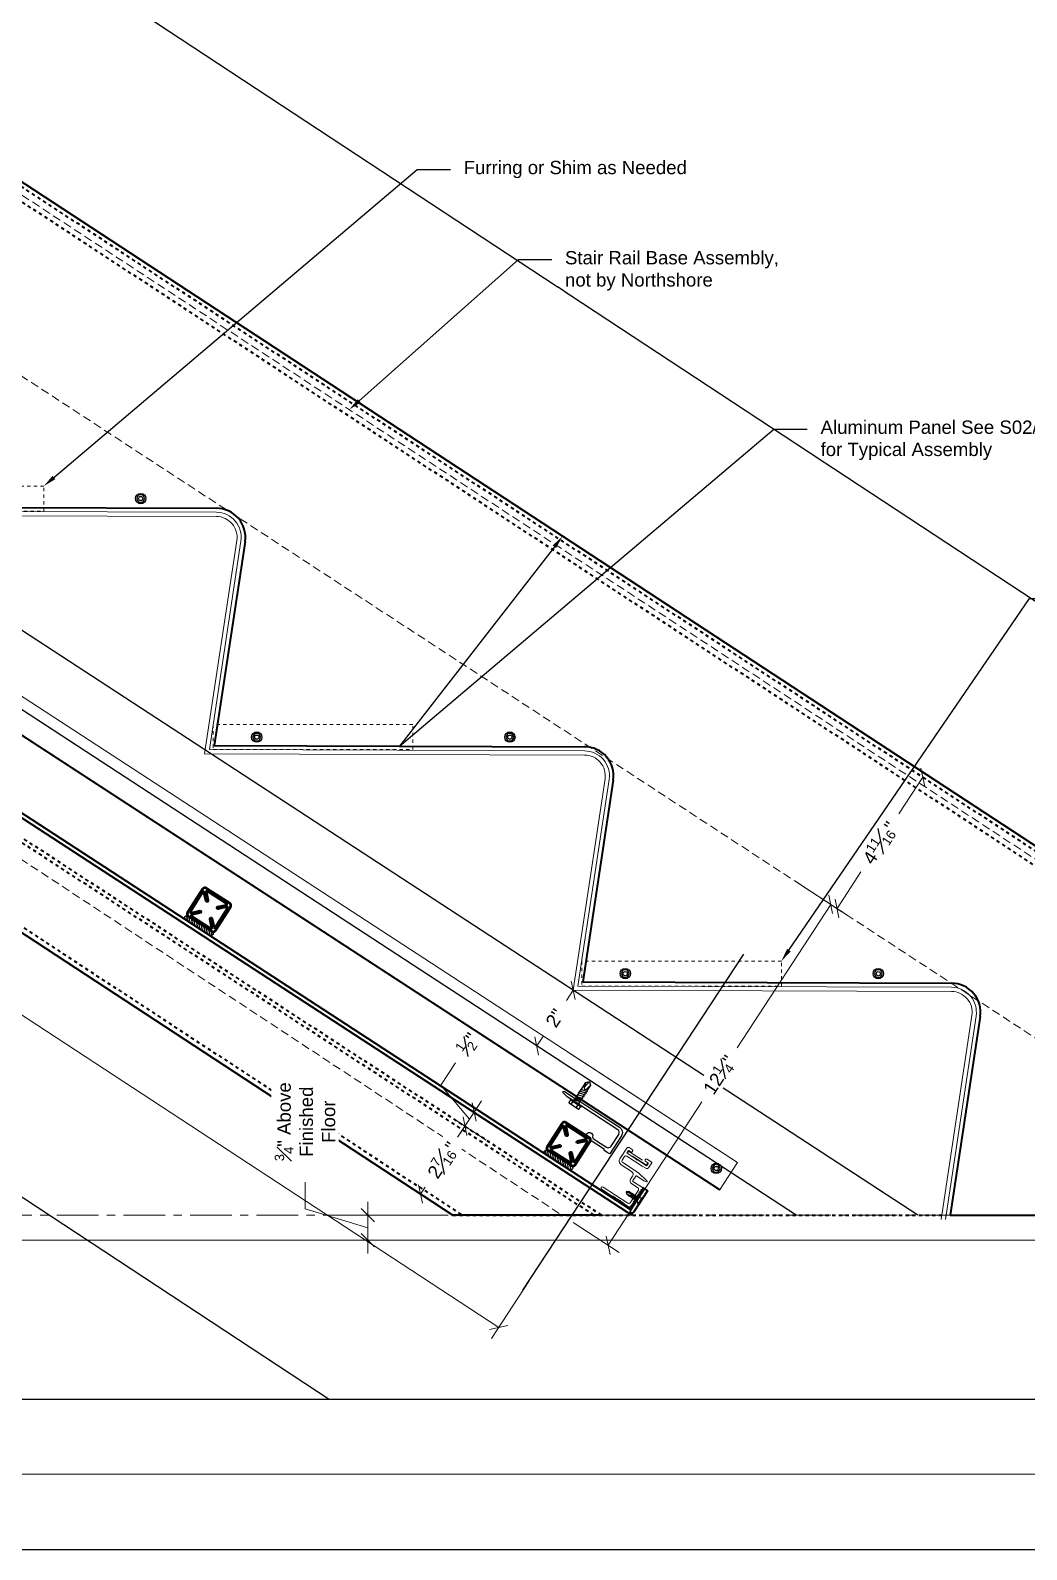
# Model space of a CAD drawing. Header units: inches. Extents: x -301 to 39679, y -468 to 370.
# Drawn here: x 1622.32 to 1652.26, y 0.25 to 45.89 of the extents above; entities that cross this region are included whole.
import ezdxf
from ezdxf import colors
from ezdxf.entities.mleader import LeaderData, LeaderLine
from ezdxf.enums import TextEntityAlignment as Align
from ezdxf.math import Vec2, Vec3

# ---------------------------------------------------------------- set-up
doc = ezdxf.new("R2010")
doc.units = ezdxf.units.IN
doc.header["$MEASUREMENT"] = 0
for name, pattern in [('CENTER', [2, 1.25, -0.25, 0.25, -0.25]), ('DASHED', [0.75, 0.5, -0.25]), ('DASHED2', [0.375, 0.25, -0.125]), ('HIDDEN', [0.375, 0.25, -0.125]), ('HIDDEN2', [0.1875, 0.125, -0.0625])]:
    doc.linetypes.add(name, pattern=pattern)
doc.layers.get('Defpoints').update_dxf_attribs({"color": 3})
doc.layers.add('NSE-Border', color=156, linetype='Continuous', plot=False)
doc.layers.add('NSE-Construction', color=86, linetype='Continuous', plot=False)
for name, color, linetype, lineweight in [('NSE-By_Others', 252, 'Continuous', 0), ('NSE-By_Others_Hidden', 252, 'HIDDEN', 0), ('NSE-Call-Outs', 51, 'Continuous', 13), ('NSE-Dimensions', 51, 'Continuous', 13), ('NSE-Furring 01', 30, 'Continuous', 18), ('NSE-Grid', 6, 'CENTER', 13), ('NSE-Hardware', 111, 'Continuous', 25), ('NSE-Panels 01', 1, 'Continuous', 40), ('NSE-Sealant', 143, 'Continuous', 13), ('NSE-Title', 51, 'Continuous', 9)]:
    doc.layers.add(name, color=color, linetype=linetype, lineweight=lineweight)
doc.layers.add('NSE-Detail Border', color=7, linetype='Continuous')
doc.styles.add('004 - NSSM - Standard', font='arial.ttf', dxfattribs={"height": 0.4})
doc.styles.add('008 - NSSM - Standard', font='arial.ttf', dxfattribs={"height": 0.8})
doc.styles.add('3_0-0_TEXT', font='simplex.shx', dxfattribs={"width": 0.7, "height": 0.375})
doc.dimstyles.new('$$$FASTENER$$$', dxfattribs={"dimtxt": 0.375, "dimasz": 0, "dimexe": 0, "dimexo": 0, "dimgap": 0, "dimtad": 0, "dimtih": 1, "dimtoh": 1, "dimdec": 4, "dimzin": 3, "dimdsep": 46, "dimlunit": 4, "dimtxsty": '3_0-0_TEXT', "dimblk": 'NONE', "dimcen": 0, "dimclrd": 256, "dimclre": 256, "dimclrt": 256, "dimadec": 0, "dimazin": 0, "dimtfac": 0.375, "dimtdec": 4, "dimtofl": 0, "dimtmove": 1, "dimatfit": 3, "dimldrblk": 'NONE', "dimfxl": 1, "dimtolj": 1, "dimtzin": 0, "dimarcsym": 0})
doc.dimstyles.new('004 - NSSM - Standard$0', dxfattribs={"dimtxt": 0.4, "dimasz": 0.4, "dimexe": 0.4, "dimexo": 0.4, "dimgap": 0.4, "dimtad": 0, "dimdec": 4, "dimzin": 3, "dimdsep": 46, "dimlunit": 5, "dimtxsty": '004 - NSSM - Standard', "dimblk": 'OBLIQUE', "dimcen": 0.4, "dimclrd": 256, "dimclre": 256, "dimclrt": 256, "dimazin": 0, "dimtfac": 0.7, "dimtdec": 4, "dimtmove": 1, "dimatfit": 2, "dimfxl": 1, "dimtfill": 1, "dimtfillclr": 11, "dimfrac": 1, "dimtolj": 1, "dimtzin": 0, "dimlwd": 0, "dimlwe": 0, "dimarcsym": 0})

# ---------------------------------------------------------------- blocks, each defined once
blk = doc.blocks.new('*U156')
blk.add_wipeout([(32.646, 1.129), (32.646, 0), (0, 0), (0, 22.625), (32.688, 22.625), (32.688, 0), (32.646, 0), (32.646, 22.583), (0.042, 22.583), (0.042, 1.129)])
at = {"layer": 'Defpoints', "ltscale": 0.0625}
blk.add_lwpolyline([(0.042, 1.129), (32.646, 1.129), (32.646, 22.583), (0.042, 22.583)], close=True, dxfattribs=at)
at = {"layer": 'NSE-Border', "ltscale": 0.0625}
blk.add_lwpolyline([(0, 0), (32.688, 0), (32.688, 22.625), (0, 22.625)], close=True, dxfattribs=at)
at = {"layer": 'NSE-Title'}
blk.add_line((0.938, 0.567), (32.438, 0.567), dxfattribs=at)
at = {"layer": 'Defpoints', "style": '008 - NSSM - Standard'}
blk.add_attdef('DETAIL_NUMBER', text='', height=0.218, dxfattribs=at).set_placement((0.625, 0.567), align=Align.MIDDLE_CENTER)
at = {"layer": 'NSE-Title', "style": '004 - NSSM - Standard'}
for tag, p in [('DETAIL_DESCRIPTION', (1.129, 0.62)), ('ARCH_REF', (2.197, 0.388))]:
    blk.add_attdef(tag, p, '', height=0.134, dxfattribs=at)
blk = doc.blocks.new('_None')
blk = doc.blocks.new('*U49')
at = {"linetype": 'Continuous'}
blk.add_lwpolyline([(0.642, 1.543), (0.77, 1.543, -0.414214), (0.9, 1.413), (0.9, 1.041, 0.414214), (1, 0.941), (1.109, 0.941, -0.414214), (1.205, 0.845), (1.205, 0.616, 0.414214), (1.255, 0.566), (1.71, 0.566, 0.414214), (1.76, 0.616), (1.76, 1.503, -1), (1.84, 1.503), (1.84, 1.121, -0.302776), (1.827, 1.103, 0.666667), (1.827, 1.08, -0.666667), (1.827, 1.043, 0.666667), (1.827, 1.02, -0.666667), (1.827, 0.983, 0.666667), (1.827, 0.96, -0.666667), (1.827, 0.923, 0.666667), (1.827, 0.9, -0.666667), (1.827, 0.863, 0.666667), (1.827, 0.84, -0.666667), (1.827, 0.803, 0.666667), (1.827, 0.78, -0.666667), (1.827, 0.743, 0.666667), (1.827, 0.72, -0.302776), (1.84, 0.701), (1.84, 0.539, -0.198912), (1.835, 0.528), (1.797, 0.491, -0.198912), (1.786, 0.486), (1.654, 0.486, -0.302776), (1.636, 0.498, 0.666667), (1.612, 0.498, -0.666667), (1.576, 0.498, 0.666667), (1.552, 0.498, -0.666667), (1.516, 0.498, 0.666667), (1.492, 0.498, -0.666667), (1.456, 0.498, 0.666667), (1.432, 0.498, -0.666667), (1.396, 0.498, 0.666667), (1.372, 0.498, -0.666667), (1.336, 0.498, 0.666667), (1.312, 0.498, -0.666667), (1.276, 0.498, 0.666667), (1.252, 0.498, -0.666667), (1.216, 0.498, 0.666667), (1.192, 0.498, -0.302776), (1.174, 0.486), (1.141, 0.486, -0.414214), (1.125, 0.502), (1.125, 0.845, 0.414214), (1.109, 0.861), (0.948, 0.861, 0.414214), (0.932, 0.845), (0.932, 0.58, -0.045635), (0.931, 0.577), (0.917, 0.5, -0.832406), (0.883, 0.5), (0.82, 0.843, -0.045635), (0.82, 0.845), (0.82, 1.413, 0.414214), (0.77, 1.463), (0.642, 1.463, 0.414214), (0.592, 1.413), (0.592, 0.861, -0.01996), (0.592, 0.86), (0.581, 0.719, -0.391021), (0.531, 0.673), (0.354, 0.673, -0.414214), (0.338, 0.689), (0.338, 0.849, -1), (0.418, 0.849), (0.418, 0.769, 0.414214), (0.434, 0.753), (0.496, 0.753, 0.414214), (0.512, 0.769), (0.512, 1.086, -0.262938), (0.52, 1.1, 0.564932), (0.52, 1.125, -0.262938), (0.512, 1.139), (0.512, 1.447, 0.414214), (0.496, 1.463), (0.434, 1.463, 0.414214), (0.418, 1.447), (0.418, 1.383, -1), (0.338, 1.383), (0.338, 1.493, -0.414214), (0.388, 1.543), (0.706, 1.543)], format="xyb", dxfattribs=at)
at = {"linetype": 'DASHED', "lineweight": 0, "transparency": 16777216}
blk.add_lwpolyline([(0.496, 0.772), (0.496, 1.452), (0.434, 1.452), (0.434, 0.772)], close=True, dxfattribs=at)
blk = doc.blocks.new('*U111')
at = {"transparency": 16777216}
blk.add_lwpolyline([(0.616, 0.397), (0.19, 0.397, -0.414214), (0.09, 0.497), (0.09, 1.982, -1), (0.09, 2.012), (0.09, 2.309), (0.055, 2.475, 0.900068), (0, 2.469), (0, 2.012, -1), (0, 1.982), (0, 0.497, 0.414214), (0.19, 0.307), (0.825, 0.307), (0.836, 0.397), (0.836, 0.513), (0.806, 0.513), (0.806, 1.026), (0.789, 1.189, 0.383421), (0.761, 1.213), (0.706, 1.213, 0.873386), (0.679, 1.017, -0.337188), (0.716, 0.969), (0.716, 0.868, -1), (0.716, 0.848), (0.716, 0.834, -1), (0.716, 0.814), (0.716, 0.497, -0.414214)], format="xyb", close=True, dxfattribs=at)
blk = doc.blocks.new('Bolt Head')
blk.add_lwpolyline([(0.25, 0), (0.125, 0.217), (-0.125, 0.217), (-0.25, 0), (-0.125, -0.217), (0.125, -0.217)], close=True)
for radius in [0.312, 0.125]:
    blk.add_circle((0, 0), radius)
blk = doc.blocks.new('_Oblique')
at = {"color": 0, "linetype": 'ByBlock', "lineweight": -2}
blk.add_line((-0.5, -0.5), (0.5, 0.5), dxfattribs=at)
blk = doc.blocks.new('*D163')
at = {"layer": 'Defpoints', "color": 0, "transparency": 16777216}
for p in [(1644.987, 20.537), (1646.37, 19.634), (1638.3, 10.295)]:
    blk.add_point(p, dxfattribs=at)
at = {"layer": 'NSE-Construction', "lineweight": 0, "transparency": 16777216}
for p, q in [((1645.322, 20.319), (1646.705, 19.416)), ((1646.37, 19.634), (1643.557, 15.326)), ((1639.683, 9.392), (1642.496, 13.7)), ((1638.635, 10.077), (1640.018, 9.173))]:
    blk.add_line(p, q, dxfattribs=at)
at = {"layer": 'NSE-Construction', "lineweight": 0, "transparency": 16777216, "xscale": 0.4, "yscale": 0.4, "zscale": 0.4}
for p, rotation in [((1646.37, 19.634), 56.85710416534696), ((1639.683, 9.392), 236.8571041653469)]:
    blk.add_blockref('_Oblique', p, dxfattribs=dict(at, rotation=rotation))
at = {"layer": 'NSE-Construction', "transparency": 16777216, "insert": (1643.026, 14.513), "char_height": 0.4, "attachment_point": 5, "rotation": 56.8571, "style": '004 - NSSM - Standard', "bg_fill": 3, "box_fill_scale": 1.25, "bg_fill_color": 256, "bg_fill_true_color": 13158600, "bg_fill_transparency": 0}
blk.add_mtext('\\A1;12{\\H0.7x;\\S1#4;}"', dxfattribs=at)
blk = doc.blocks.new('*D164')
at = {"layer": 'Defpoints', "color": 0, "transparency": 16777216}
for p in [(1649.137, 23.455), (1649.144, 23.451), (1645.178, 20.413)]:
    blk.add_point(p, dxfattribs=at)
at = {"layer": 'NSE-Construction', "lineweight": 0, "transparency": 16777216}
for p, q in [((1649.137, 23.455), (1648.418, 22.355)), ((1648.809, 23.669), (1648.802, 23.674)), ((1646.561, 19.51), (1647.279, 20.611)), ((1645.513, 20.194), (1646.896, 19.291))]:
    blk.add_line(p, q, dxfattribs=at)
at = {"layer": 'NSE-Construction', "lineweight": 0, "transparency": 16777216, "xscale": 0.4, "yscale": 0.4, "zscale": 0.4}
for p, rotation in [((1649.137, 23.455), 56.85710416534658), ((1646.561, 19.51), 236.8571041653466)]:
    blk.add_blockref('_Oblique', p, dxfattribs=dict(at, rotation=rotation))
at = {"layer": 'NSE-Construction', "transparency": 16777216, "insert": (1647.849, 21.483), "char_height": 0.4, "attachment_point": 5, "rotation": 56.8571, "style": '004 - NSSM - Standard', "bg_fill": 3, "box_fill_scale": 1.25, "bg_fill_color": 256, "bg_fill_true_color": 13158600, "bg_fill_transparency": 0}
blk.add_mtext('\\A1;4{\\H0.7x;\\S11#16;}"', dxfattribs=at)
blk = doc.blocks.new('*D165')
at = {"layer": 'Defpoints', "color": 0, "transparency": 16777216}
for p in [(1635.381, 12.972), (1636.354, 12.335), (1635.018, 10.295)]:
    blk.add_point(p, dxfattribs=at)
at = {"layer": 'NSE-Construction', "lineweight": 0, "transparency": 16777216}
for p, q in [((1636.02, 12.554), (1635.046, 13.192)), ((1635.381, 12.972), (1635.243, 12.762)), ((1634.683, 10.514), (1633.71, 11.152)), ((1634.044, 10.933), (1634.183, 11.144))]:
    blk.add_line(p, q, dxfattribs=at)
at = {"layer": 'NSE-Construction', "transparency": 16777216, "insert": (1634.713, 11.953), "char_height": 0.4, "attachment_point": 5, "rotation": 56.769, "style": '004 - NSSM - Standard', "bg_fill": 3, "box_fill_scale": 1.25, "bg_fill_color": 256, "bg_fill_true_color": 13158600, "bg_fill_transparency": 0}
blk.add_mtext('\\A1;2{\\H0.7x;\\S7#16;}"', dxfattribs=at)
at = {"layer": 'NSE-Construction', "lineweight": 0, "transparency": 16777216, "xscale": 0.4, "yscale": 0.4, "zscale": 0.4}
for p, rotation in [((1635.381, 12.972), 56.76900369811661), ((1634.044, 10.933), 236.7690036981166)]:
    blk.add_blockref('_Oblique', p, dxfattribs=dict(at, rotation=rotation))
blk = doc.blocks.new('*D168')
at = {"layer": 'Defpoints', "color": 0, "transparency": 16777216}
for p in [(1635.657, 13.395), (1636.354, 12.335), (1640.283, 10.364, -0.005)]:
    blk.add_point(p, dxfattribs=at)
at = {"layer": 'NSE-Construction', "lineweight": 0, "transparency": 16777216}
for p, q in [((1634.658, 14.207), (1635.096, 14.876)), ((1635.519, 13.183), (1634.658, 14.207)), ((1635.657, 13.395), (1635.877, 13.729)), ((1639.949, 10.583), (1635.323, 13.614)), ((1635.381, 12.972), (1635.657, 13.395)), ((1635.381, 12.972), (1635.657, 13.395)), ((1636.02, 12.554), (1635.046, 13.192)), ((1635.381, 12.972), (1635.162, 12.638))]:
    blk.add_line(p, q, dxfattribs=at)
at = {"layer": 'NSE-Construction', "lineweight": 0, "transparency": 16777216, "xscale": 0.4, "yscale": 0.4, "zscale": 0.4}
for p, rotation in [((1635.381, 12.972), 56.76900369811666), ((1635.657, 13.395), 236.7690036981166)]:
    blk.add_blockref('_Oblique', p, dxfattribs=dict(at, rotation=rotation))
at = {"layer": 'NSE-Construction', "transparency": 16777216, "insert": (1635.473, 15.45), "char_height": 0.4, "attachment_point": 5, "rotation": 56.769, "style": '004 - NSSM - Standard', "bg_fill": 3, "box_fill_scale": 1.25, "bg_fill_color": 256, "bg_fill_true_color": 13158600, "bg_fill_transparency": 0}
blk.add_mtext('\\A1;{\\H0.7x;\\S1#2;}"', dxfattribs=at)
blk = doc.blocks.new('*D169')
at = {"layer": 'Defpoints', "color": 0, "transparency": 16777216}
for p in [(1638.63, 17.056), (1637.537, 15.381), (1637.537, 15.381)]:
    blk.add_point(p, dxfattribs=at)
at = {"layer": 'NSE-Construction', "lineweight": 0, "transparency": 16777216}
for p, q in [((1638.63, 17.056), (1638.43, 16.749)), ((1637.537, 15.381), (1637.738, 15.688))]:
    blk.add_line(p, q, dxfattribs=at)
at = {"layer": 'NSE-Construction', "transparency": 16777216, "insert": (1638.084, 16.219), "char_height": 0.4, "attachment_point": 5, "rotation": 56.8691, "style": '004 - NSSM - Standard', "bg_fill": 3, "box_fill_scale": 1.25, "bg_fill_color": 256, "bg_fill_true_color": 13158600, "bg_fill_transparency": 0}
blk.add_mtext('\\A1;2"', dxfattribs=at)
at = {"layer": 'NSE-Construction', "lineweight": 0, "transparency": 16777216, "xscale": 0.4, "yscale": 0.4, "zscale": 0.4}
for p, rotation in [((1638.63, 17.056), 56.86912649017), ((1637.537, 15.381), 236.86912649017)]:
    blk.add_blockref('_Oblique', p, dxfattribs=dict(at, rotation=rotation))
blk = doc.blocks.new('*D211')
at = {"layer": 'Defpoints', "color": 0, "transparency": 16777216}
for p in [(1597.643, 82.132), (1597.643, 56.947), (1661.018, 15.671)]:
    blk.add_point(p, dxfattribs=at)
at = {"layer": 'NSE-Dimensions', "linetype": 'CENTER', "lineweight": 0, "transparency": 16777216}
blk.add_line((1597.643, 57.347), (1597.643, 82.532), dxfattribs=at)
at = {"layer": 'NSE-Dimensions', "lineweight": 0, "transparency": 16777216}
for p, q in [((1661.018, 16.071), (1661.018, 82.532)), ((1597.643, 82.132), (1628.304, 82.132)), ((1661.018, 82.132), (1630.357, 82.132))]:
    blk.add_line(p, q, dxfattribs=at)
at = {"layer": 'NSE-Dimensions', "lineweight": 0, "transparency": 16777216, "xscale": 0.4, "yscale": 0.4, "zscale": 0.4, "rotation": 180}
blk.add_blockref('_Oblique', (1597.643, 82.132), dxfattribs=at)
at = {"layer": 'NSE-Dimensions', "lineweight": 0, "transparency": 16777216, "xscale": 0.4, "yscale": 0.4, "zscale": 0.4}
blk.add_blockref('_Oblique', (1661.018, 82.132), dxfattribs=at)
at = {"layer": 'NSE-Dimensions', "transparency": 16777216, "insert": (1629.331, 82.132), "char_height": 0.4, "attachment_point": 5, "style": '004 - NSSM - Standard', "bg_fill": 3, "box_fill_scale": 1.25, "bg_fill_color": 256, "bg_fill_true_color": 13158600, "bg_fill_transparency": 0}
blk.add_mtext('\\A1;63{\\H0.7x;\\S3#8;}"', dxfattribs=at)
blk = doc.blocks.new('*D216')
at = {"layer": 'Defpoints', "color": 0, "transparency": 16777216}
for p in [(1596.306, 35.648), (1595.171, 33.915), (1637.531, 8.658)]:
    blk.add_point(p, dxfattribs=at)
at = {"layer": 'NSE-Construction', "lineweight": 0, "transparency": 16777216}
for p, q in [((1596.086, 35.314), (1594.952, 33.581)), ((1595.171, 33.915), (1614.949, 20.967)), ((1636.397, 6.925), (1616.619, 19.874)), ((1637.312, 8.323), (1636.178, 6.59))]:
    blk.add_line(p, q, dxfattribs=at)
at = {"layer": 'NSE-Construction', "lineweight": 0, "transparency": 16777216, "xscale": 0.4, "yscale": 0.4, "zscale": 0.4}
for p, rotation in [((1595.171, 33.915), 146.7871563468531), ((1636.397, 6.925), 326.7871563468531)]:
    blk.add_blockref('_Oblique', p, dxfattribs=dict(at, rotation=rotation))
at = {"layer": 'NSE-Construction', "transparency": 16777216, "insert": (1615.784, 20.42), "char_height": 0.4, "attachment_point": 5, "rotation": 326.7872, "style": '004 - NSSM - Standard', "bg_fill": 3, "box_fill_scale": 1.25, "bg_fill_color": 256, "bg_fill_true_color": 13158600, "bg_fill_transparency": 0}
blk.add_mtext('\\A1;49{\\H0.7x;\\S1#4;}"', dxfattribs=at)
blk = doc.blocks.new('*D297')
at = {"layer": 'Defpoints', "color": 0, "transparency": 16777216}
for p in [(1632.464, 10.295), (1635.018, 10.295), (1635.018, 9.545)]:
    blk.add_point(p, dxfattribs=at)
at = {"layer": 'NSE-Dimensions', "lineweight": 0, "transparency": 16777216}
for p, q in [((1630.578, 10.486), (1630.578, 11.286)), ((1632.464, 10.295), (1632.464, 10.695)), ((1632.464, 9.92), (1630.578, 10.486)), ((1634.618, 10.295), (1632.064, 10.295)), ((1632.464, 9.545), (1632.464, 10.295)), ((1632.464, 9.545), (1632.464, 10.295)), ((1634.618, 9.545), (1632.064, 9.545)), ((1632.464, 9.545), (1632.464, 9.145))]:
    blk.add_line(p, q, dxfattribs=at)
at = {"layer": 'NSE-Dimensions', "lineweight": 0, "transparency": 16777216, "xscale": 0.4, "yscale": 0.4, "zscale": 0.4}
for p, rotation in [((1632.464, 10.295), 270), ((1632.464, 9.545), 90)]:
    blk.add_blockref('_Oblique', p, dxfattribs=dict(at, rotation=rotation))
at = {"layer": 'NSE-Dimensions', "transparency": 16777216, "insert": (1630.578, 13.105), "char_height": 0.4, "width": 2.83816, "attachment_point": 5, "rotation": 90, "style": '004 - NSSM - Standard', "bg_fill": 3, "box_fill_scale": 1.25, "bg_fill_color": 256, "bg_fill_true_color": 13158600, "bg_fill_transparency": 0}
blk.add_mtext('\\A1;{\\H1x;{\\H0.7x;\\S3#4;}"} Above Finished Floor', dxfattribs=at)
blk = doc.blocks.new('*U287')
at = {"layer": 'NSE-Sealant', "linetype": 'ByBlock', "lineweight": -2}
h = blk.add_hatch(dxfattribs=at)
h.set_pattern_fill('ANSI31', color=0, scale=0.5)
h.set_pattern_definition([(45, (-0.80175, 0.5), (-0.0441942, 0.0441942), [])])
edge = h.paths.add_edge_path()
edge.add_arc((0.874, 0.062), 0.0625, 269.4022, 450.5978)
edge.add_line((0.873, 0.125), (0, 0.125))
edge.add_arc((-0.001, 0.062), 0.0625, 89.4022, 270.5978)
edge.add_line((0, 0), (0.873, 0))
at = {"layer": 'NSE-Sealant', "color": 0, "linetype": 'ByBlock', "lineweight": -2}
for p, q in [((0, 0.125), (0.873, 0.125)), ((0.873, 0), (0, 0))]:
    blk.add_line(p, q, dxfattribs=at)
for centre, start, end in [((-0.001, 0.062), 89.4022, 270.5978), ((0.874, 0.062), 269.4022, 90.5978)]:
    blk.add_arc(centre, 0.0625, start, end, dxfattribs=at)
blk = doc.blocks.new('NorthClad Tube Stiffener')
at = {"lineweight": 50}
for points in [[(-0.417, 0.125, -0.414214), (-0.5, 0.208), (-0.5, 1.042, -0.414214), (-0.417, 1.125), (0.417, 1.125, -0.414214), (0.5, 1.042), (0.5, 0.208, -0.414214), (0.417, 0.125)], [(0.177, 0.409), (0.359, 0.227, -0.668179), (0.34, 0.18), (-0.34, 0.18, -0.668179), (-0.359, 0.227), (-0.177, 0.409, 1), (-0.216, 0.448), (-0.398, 0.266, -0.668179), (-0.445, 0.285), (-0.445, 0.965, -0.668179), (-0.398, 0.984), (-0.216, 0.802, 1), (-0.177, 0.841), (-0.359, 1.023, -0.668179), (-0.34, 1.07), (0.34, 1.07, -0.668179), (0.359, 1.023), (0.177, 0.841, 1), (0.216, 0.802), (0.398, 0.984, -0.668179), (0.445, 0.965), (0.445, 0.285, -0.668179), (0.398, 0.266), (0.216, 0.448, 1)]]:
    blk.add_lwpolyline(points, format="xyb", close=True, dxfattribs=at)
at = {"rotation": 180}
blk.add_blockref('*U287', (0.437, 0.125), dxfattribs=at)
blk = doc.blocks.new('*U30')
blk.add_lwpolyline([(0.035, -0.125), (0.035, 0.125), (0.052, 0.125), (0.052, -0.125)], close=True)
for points in [[(0.052, 0.11), (0.136, 0.05), (0.5, 0.05), (0.552, 0), (0.5, -0.05), (0.136, -0.05), (0.052, -0.11), (0.052, 0.11)], [(0.5, 0.05), (0.402, 0.029), (0.373, 0), (0.402, -0.029), (0.5, -0.05)], [(0.402, 0.029), (0.552, 0)]]:
    blk.add_leader(points, dimstyle='$$$FASTENER$$$')
at = {"has_arrowhead": 0}
for points in [[(0.143, 0.05), (0.148, 0.069), (0.184, -0.063), (0.187, -0.051)], [(0.175, 0.05), (0.18, 0.069), (0.215, -0.063), (0.218, -0.051)], [(0.206, 0.05), (0.211, 0.069), (0.246, -0.063), (0.25, -0.051)], [(0.237, 0.05), (0.242, 0.069), (0.278, -0.063), (0.281, -0.051)], [(0.268, 0.05), (0.273, 0.069), (0.309, -0.063), (0.312, -0.051)], [(0.3, 0.05), (0.305, 0.069), (0.34, -0.063), (0.343, -0.051)], [(0.331, 0.05), (0.336, 0.069), (0.371, -0.063), (0.375, -0.051)], [(0.362, 0.05), (0.367, 0.069), (0.403, -0.063), (0.406, -0.051)], [(0.136, 0), (0.153, -0.063), (0.156, -0.051)]]:
    blk.add_leader(points, dimstyle='$$$FASTENER$$$', dxfattribs=at)
blk = doc.blocks.new('*U191')
blk.add_lwpolyline([(50.64, -0.122), (0.125, -0.125), (0.125, -0.876), (0, -0.876), (0, -0.125, -0.414214), (0.125, 0), (50.64, 0.003, -0.414214), (50.765, -0.122)], format="xyb")
blk.add_lwpolyline([(50.64, -0.122), (50.64, -0.874), (50.765, -0.872), (50.765, -0.122)])
at = {"layer": 'Defpoints'}
for p, q in [((0, 0), (0.185, -0.185)), ((50.765, 0.003), (50.58, -0.182)), ((0.125, -0.876), (0.178, -0.876)), ((50.64, -0.874), (50.587, -0.874))]:
    blk.add_line(p, q, dxfattribs=at)
for points in [[(0.125, 0), (0, 0), (0, -0.125)], [(50.64, 0.003), (50.765, 0.003), (50.765, -0.122)]]:
    blk.add_lwpolyline(points, dxfattribs=at)
at = {"layer": 'NSE-Hardware', "xscale": -1, "rotation": 180}
blk.add_blockref('*U30', (-0.035, -0.501), dxfattribs=at)
at = {"layer": 'NSE-Hardware', "xscale": -1}
blk.add_blockref('*U30', (50.8, -0.498), dxfattribs=at)
blk = doc.blocks.new('*U127')
for p, q in [((-0.061, 0.09), (0.028, 0.09)), ((-0.061, -0.09), (0.028, -0.09))]:
    blk.add_line(p, q)
for points in [[(0.028, 0.181), (-0.061, 0.181, 0.414214), (-0.073, 0.168), (-0.073, -0.168, 0.414214), (-0.061, -0.18), (0.028, -0.18)], [(-0.073, 0.103, 0.414214), (-0.061, 0.09, 0.414214), (-0.073, 0.078)], [(-0.073, -0.078, 0.414214), (-0.061, -0.09, 0.414214), (-0.073, -0.103)]]:
    blk.add_lwpolyline(points, format="xyb")
blk.add_lwpolyline([(0.052, 0.196), (0.028, 0.196), (0.028, -0.196), (0.052, -0.196)], close=True)
for points in [[(0.052, 0.08), (0.719, 0.08), (0.802, 0), (0.719, -0.08), (0.052, -0.08), (0.052, 0.08)], [(0.719, 0.08), (0.562, 0.046), (0.516, 0), (0.562, -0.046), (0.719, -0.08)], [(0.562, 0.046), (0.802, 0)]]:
    blk.add_leader(points, dimstyle='$$$FASTENER$$$')
at = {"has_arrowhead": 0}
for points in [[(0.078, 0.08), (0.085, 0.108), (0.143, -0.108), (0.151, -0.08)], [(0.14, 0.08), (0.148, 0.108), (0.206, -0.108), (0.213, -0.08)], [(0.203, 0.08), (0.21, 0.108), (0.268, -0.108), (0.276, -0.08)], [(0.265, 0.08), (0.273, 0.108), (0.331, -0.108), (0.338, -0.08)], [(0.328, 0.08), (0.335, 0.108), (0.393, -0.108), (0.401, -0.08)], [(0.39, 0.08), (0.398, 0.108), (0.456, -0.108), (0.463, -0.08)], [(0.453, 0.08), (0.46, 0.108), (0.518, -0.108), (0.526, -0.08)], [(0.052, 0), (0.081, -0.108), (0.088, -0.08)]]:
    blk.add_leader(points, dimstyle='$$$FASTENER$$$', dxfattribs=at)

msp = doc.modelspace()

# ---------------------------------------------------------------- linework, layer by layer
at = {"color": 253, "linetype": 'DASHED2', "lineweight": 0, "extrusion": (3.20393e-20, 1, -1.2238e-14)}
for p, q in [((1639.36674, 24.27803), (1639.36746, 24.27766)), ((1650.39327, 17.17337), (1650.39399, 17.17301))]:
    msp.add_line(p, q, dxfattribs=at)
at = {"color": 253, "linetype": 'DASHED2', "lineweight": 0, "extrusion": (-1.93394e-16, 2.69287e-17, -1)}
msp.add_ellipse((1649.99767, 16.39291), major_axis=(0.3956, 0.78047), ratio=0.99998702, start_param=-0.46577404, end_param=0.00045858, dxfattribs=at)
at = {"layer": 'NSE-By_Others', "linetype": 'DASHED2', "extrusion": (3.20393e-20, 1, -1.2238e-14)}
for p, q in [((1660.86283, 15.52857), (1541.63072, 93.64371)), ((1660.86283, 10.1712), (1540.47984, 88.77637))]:
    msp.add_line(p, q, dxfattribs=at)
at = {"layer": 'NSE-By_Others', "linetype": 'Continuous', "extrusion": (3.20393e-20, 1, -1.2238e-14)}
for p, q in [((1616.46893, 31.32713), (1627.91247, 31.28876)), ((1616.61415, 31.45165), (1627.91289, 31.41376)), ((1628.52836, 30.57042), (1627.56028, 24.16083)), ((1628.65196, 30.55175), (1627.7055, 24.28534)), ((1627.7055, 24.28534), (1638.97365, 24.24755)), ((1627.56028, 24.16083), (1638.97323, 24.12255)), ((1639.58912, 23.40422), (1638.63031, 17.05603)), ((1639.71272, 23.38555), (1638.77554, 17.18054)), ((1638.63031, 17.05603), (1649.99976, 17.0179)), ((1638.77554, 17.18054), (1650.00018, 17.1429)), ((1650.61565, 16.29957), (1649.68997, 10.17071)), ((1650.73925, 16.2809), (1649.81639, 10.17072))]:
    msp.add_line(p, q, dxfattribs=at)
at = {"layer": 'NSE-By_Others', "linetype": 'Continuous'}
for centre, radius in [((1627.91037, 30.66376), 0.625), ((1627.91037, 30.66376), 0.75), ((1638.97113, 23.49756), 0.75), ((1638.97113, 23.49756), 0.625), ((1649.99766, 16.39291), 0.625), ((1649.99766, 16.39291), 0.75)]:
    msp.add_arc(centre, radius, 351.411141, 89.807858, dxfattribs=at)
at = {"layer": 'NSE-By_Others_Hidden', "color": 253, "linetype": 'HIDDEN2', "ltscale": 0.5}
msp.add_lwpolyline([(1616.72743, 31.45165), (1622.72743, 31.45165), (1622.72743, 32.20165), (1616.72743, 32.20165)], close=True, dxfattribs=at)
at = {"layer": 'NSE-Furring 01'}
msp.add_lwpolyline([(1638.49482, 15.18822), (1643.57283, 11.8809)], dxfattribs=at)
at = {"layer": 'NSE-Grid', "extrusion": (3.20393e-20, 1, -1.2238e-14)}
msp.add_line((1549.12238, 10.29135), (1679.53719, 10.29701), dxfattribs=at)
at = {"layer": 'NSE-Panels 01', "extrusion": (3.20393e-20, 1, -1.2238e-14)}
for p, q in [((1661.14329, 15.73873), (1597.7058, 57.29991)), ((1597.7058, 34.74005), (1635.01801, 10.29484)), ((1616.75937, 31.57616), (1627.91332, 31.53876)), ((1628.77556, 30.53308), (1627.85072, 24.40985)), ((1627.85072, 24.40985), (1638.97409, 24.37255)), ((1639.83632, 23.36688), (1638.92076, 17.30506)), ((1638.92148, 17.30469), (1650.00133, 17.26754)), ((1650.86285, 16.26223), (1649.96172, 10.29596)), ((1639.48555, 10.29518), (1635.01801, 10.29484)), ((1649.96172, 10.29596), (1660.97466, 10.29679))]:
    msp.add_line(p, q, dxfattribs=at)
at = {"layer": 'NSE-Panels 01', "color": 9, "linetype": 'HIDDEN2', "ltscale": 0.25, "extrusion": (3.20393e-20, 1, -1.2238e-14)}
for p, q in [((1660.43511, 16.05325), (1597.7058, 57.15047)), ((1660.81279, 15.3575), (1597.7058, 56.70216)), ((1597.7058, 34.92838), (1635.30552, 10.29486)), ((1635.01801, 10.29484), (1649.8353, 10.29595))]:
    msp.add_line(p, q, dxfattribs=at)
at = {"layer": 'NSE-Panels 01'}
for centre in [(1627.91037, 30.66376), (1638.97113, 23.49756), (1649.99766, 16.39291)]:
    msp.add_arc(centre, 0.875, 351.411141, 89.807858, dxfattribs=at)

# ---------------------------------------------------------------- block references
at = {"layer": 'NSE-Construction', "xscale": 0.5, "yscale": 0.5, "zscale": 0.5}
for p in [(1625.63916, 31.82665), (1647.80055, 17.55554)]:
    msp.add_blockref('Bolt Head', p, dxfattribs=at)
at = {"layer": 'NSE-Construction', "rotation": 56.92370058426178}
msp.add_blockref('*U127', (1638.6907, 13.63989), dxfattribs=at)
at = {"layer": 'NSE-Construction', "xscale": -1, "rotation": 56.92370058426182}
msp.add_blockref('*U111', (1640.44101, 12.6689), dxfattribs=at)
at = {"layer": 'NSE-Furring 01', "xscale": -1, "rotation": 56.92370058426182}
msp.add_blockref('*U49', (1641.75179, 11.79582, -0.00526), dxfattribs=at)
at = {"layer": 'NSE-Hardware', "xscale": 0.5, "yscale": 0.5, "zscale": 0.5}
msp.add_blockref('Bolt Head', (1629.12659, 24.66034), dxfattribs=at)
at = {"layer": 'NSE-Hardware', "xscale": 0.5000000000000002, "yscale": 0.5000000000000002, "zscale": 0.5000000000000002, "rotation": 294.4209895767726}
msp.add_blockref('Bolt Head', (1642.93106, 11.70218), dxfattribs=at)
at = {"layer": 'NSE-Panels 01', "rotation": 146.9237005842617}
msp.add_blockref('*U191', (1640.38793, 10.29568, -0.00526), dxfattribs=at)

# ---------------------------------------------------------------- next in the draw order: leaders
at = {"layer": 'NSE-Call-Outs'}
ml = msp.add_multileader_mtext('Standard', dxfattribs=at)
ml.set_content('Aluminum Panel See S02/8.01 for Typical Assembly', color=256, style='004 - NSSM - Standard')
ml.set_leader_properties(color=256)
ml.build(insert=Vec2(0, 0))
ml.multileader.update_dxf_attribs({"dogleg_length": 1, "arrow_head_size": 0.4})
ctx = ml.context
ctx.base_point, ctx.char_height, ctx.arrow_head_size, ctx.landing_gap_size, ctx.plane_origin = Vec3(1645.6664, 33.91283), 0.4, 0.4, 0.4, Vec3(1634.39055, 54.0586)
notes = []
notes.append((ctx, [(1, (1, 1, 0), (1644.6664, 33.91283), (1, 0), 1, [(1, [(1638.31352, 30.69405), (1633.41241, 24.3912)], 0, [])])]))
ctx.mtext.insert, ctx.mtext.width, ctx.mtext.defined_height, ctx.mtext.flow_direction = Vec3(1646.0664, 34.17163), 8, 1.61676, 5
ctx.mtext.has_bg_fill, ctx.mtext.bg_color, ctx.mtext.bg_scale_factor, ctx.mtext.bg_transparency, ctx.mtext.use_window_bg_color = 1, -1027028792, 1.5, 0, 1
for ctx, leaders in notes:
    for number, flags, end, landing, length, lines in leaders:
        leader = LeaderData()
        leader.index, (leader.has_last_leader_line, leader.has_dogleg_vector, leader.attachment_direction) = number, flags
        leader.last_leader_point, leader.dogleg_vector, leader.dogleg_length = Vec3(end), Vec3(landing), length
        for number, points, colour, breaks in lines:
            line = LeaderLine()
            line.index, line.vertices, line.color, line.breaks = number, Vec3.list(points), colors.encode_raw_color(colour), breaks
            leader.lines.append(line)
        ctx.leaders.append(leader)

# ---------------------------------------------------------------- next in the draw order: linework, layer by layer
at = {"layer": 'NSE-By_Others_Hidden', "color": 253, "linetype": 'HIDDEN2', "ltscale": 0.5}
msp.add_lwpolyline([(1627.81878, 24.28534), (1633.81878, 24.28534), (1633.81878, 25.03534), (1627.81878, 25.03534)], close=True, dxfattribs=at)
at = {"layer": 'NSE-Furring 01'}
for points in [[(1537.51931, 80.95641), (1536.97628, 80.12265), (1643.03099, 11.04896), (1643.57401, 11.88271)], [(1537.51931, 80.95641), (1643.57401, 11.88271)], [(1536.98993, 80.1436), (1643.04463, 11.06991)]]:
    msp.add_lwpolyline(points, dxfattribs=at)

# ---------------------------------------------------------------- next in the draw order: block references
at = {"layer": 'NSE-Construction', "xscale": 0.5, "yscale": 0.5, "zscale": 0.5}
msp.add_blockref('Bolt Head', (1636.73051, 24.66034), dxfattribs=at)

# ---------------------------------------------------------------- next in the draw order: leaders
at = {"layer": 'NSE-Call-Outs'}
ml = msp.add_multileader_mtext('Standard', dxfattribs=at)
ml.set_content('\\A1;Stair Rail Base Assembly,\\Pnot by Northshore', color=256, style='004 - NSSM - Standard')
ml.set_leader_properties(color=256)
ml.build(insert=Vec2(0, 0))
ml.multileader.update_dxf_attribs({"dogleg_length": 1, "arrow_head_size": 0.4})
ctx = ml.context
ctx.base_point, ctx.char_height, ctx.arrow_head_size, ctx.landing_gap_size, ctx.plane_origin = Vec3(1637.98743, 39.00485), 0.4, 0.4, 0.4, Vec3(1570.10155, 44.52021)
notes = []
notes.append((ctx, [(1, (1, 1, 0), (1636.98743, 39.00485), (1, 0), 1, [(0, [(1631.90568, 34.4999)], 0, [])])]))
ctx.mtext.insert, ctx.mtext.width, ctx.mtext.defined_height, ctx.mtext.flow_direction = Vec3(1638.38743, 39.26365), 8, 0.66324, 5
ctx.mtext.has_bg_fill, ctx.mtext.bg_color, ctx.mtext.bg_scale_factor, ctx.mtext.bg_transparency, ctx.mtext.use_window_bg_color = 1, -1027028792, 1.5, 0, 1
for ctx, leaders in notes:
    for number, flags, end, landing, length, lines in leaders:
        leader = LeaderData()
        leader.index, (leader.has_last_leader_line, leader.has_dogleg_vector, leader.attachment_direction) = number, flags
        leader.last_leader_point, leader.dogleg_vector, leader.dogleg_length = Vec3(end), Vec3(landing), length
        for number, points, colour, breaks in lines:
            line = LeaderLine()
            line.index, line.vertices, line.color, line.breaks = number, Vec3.list(points), colors.encode_raw_color(colour), breaks
            leader.lines.append(line)
        ctx.leaders.append(leader)

# ---------------------------------------------------------------- next in the draw order: linework, layer by layer
at = {"layer": 'NSE-By_Others', "linetype": 'DASHED2', "extrusion": (0.003242, -0.001453, 0.999994)}
msp.add_line((1536.50863, 77.28046), (1638.2998, 10.29509), dxfattribs=at)
at = {"layer": 'NSE-Construction', "extrusion": (0.003242, -0.001453, 0.999994)}
for p, q in [((1557.94985, 90.9781), (1659.93077, 23.86786)), ((1530.57921, 71.04943), (1632.56012, 3.9392))]:
    msp.add_line(p, q, dxfattribs=at)
at = {"layer": 'NSE-Construction'}
for p, q in [((1648.98815, 10.29589), (1538.27566, 82.55349)), ((1645.32927, 10.29561), (1537.68255, 80.55231))]:
    msp.add_line(p, q, dxfattribs=at)
at = {"layer": 'NSE-Panels 01', "color": 9, "linetype": 'HIDDEN2', "ltscale": 0.25}
for p, q in [((1639.25653, 10.29516), (1587.71829, 43.86279)), ((1639.48555, 10.29518), (1587.78651, 43.96753))]:
    msp.add_line(p, q, dxfattribs=at)

# ---------------------------------------------------------------- next in the draw order: dimensions: what is measured, and where the dimension line sits
at = {"layer": 'NSE-Construction'}
dim = msp.add_aligned_dim(p1=(1638.29961, 10.29522), p2=(1644.98727, 20.53729), distance=-1.6517, dimstyle='004 - NSSM - Standard$0', override={"dimpost": '"'}, dxfattribs=at)
dim.commit()
dim.dimension.update_dxf_attribs({"geometry": '*D163', "text_midpoint": (1643.02642, 14.51322)})
dim = msp.add_linear_dim(base=(1635.38076, 12.97242), p1=(1635.01801, 10.29484), p2=(1636.35435, 12.33457), angle=56.769004, dimstyle='004 - NSSM - Standard$0', override={"dimpost": '"'}, dxfattribs=at)
dim.commit()
dim.dimension.update_dxf_attribs({"geometry": '*D165', "text_midpoint": (1634.71259, 11.95256), "dimtype": 161})

# ---------------------------------------------------------------- next in the draw order: block references
at = {"layer": 'NSE-Hardware', "xscale": 0.5, "yscale": 0.5, "zscale": 0.5}
msp.add_blockref('Bolt Head', (1640.19662, 17.55554), dxfattribs=at)

# ---------------------------------------------------------------- next in the draw order: dimensions: what is measured, and where the dimension line sits
at = {"layer": 'NSE-Construction'}
for base, p1, p2, angle, picture, middle in [((1649.13681, 23.45534), (1645.17765, 20.41298), (1649.14384, 23.45075), 236.857104, '*D164', (1647.84872, 21.48264)), ((1635.65732, 13.39455), (1636.35435, 12.33457), (1640.28319, 10.3639, -0.00526), 236.769004, '*D168', (1635.31565, 15.21083))]:
    dim = msp.add_linear_dim(base=base, p1=p1, p2=p2, angle=angle, dimstyle='004 - NSSM - Standard$0', override={"dimpost": '"'}, dxfattribs=at)
    dim.commit()
    dim.dimension.update_dxf_attribs({"geometry": picture, "text_midpoint": middle})

# ---------------------------------------------------------------- next in the draw order: dimensions: what is measured, and where the dimension line sits
dim = msp.add_linear_dim(base=(1637.53721, 15.38118), p1=(1638.63031, 17.05603), p2=(1637.53721, 15.38118), angle=236.869126, dimstyle='004 - NSSM - Standard$0', override={"dimpost": '"'}, dxfattribs=at)
dim.commit()
dim.dimension.update_dxf_attribs({"geometry": '*D169', "text_midpoint": (1638.08376, 16.21861), "dimtype": 161})

# ---------------------------------------------------------------- next in the draw order: linework, layer by layer
at = {"layer": 'NSE-By_Others_Hidden', "color": 253, "linetype": 'HIDDEN2', "ltscale": 0.5}
msp.add_lwpolyline([(1638.88881, 17.18054), (1644.88881, 17.18054), (1644.88881, 17.93054), (1638.88881, 17.93054)], close=True, dxfattribs=at)

# ---------------------------------------------------------------- next in the draw order: leaders
at = {"layer": 'NSE-Call-Outs'}
ml = msp.add_multileader_mtext('Standard', dxfattribs=at)
ml.set_content('Stair Tread, not by Northshore To be Installed After Metal Panel', color=256, style='004 - NSSM - Standard')
ml.set_leader_properties(color=256)
ml.build(insert=Vec2(0, 0))
ml.multileader.update_dxf_attribs({"dogleg_length": 1, "arrow_head_size": 0.4})
ctx = ml.context
ctx.base_point, ctx.char_height, ctx.arrow_head_size, ctx.landing_gap_size, ctx.plane_origin = Vec3(1653.34538, 28.82081), 0.4, 0.4, 0.4, Vec3(1585.4595, 34.33617)
notes = []
notes.append((ctx, [(1, (1, 1, 0), (1652.34538, 28.82081), (1, 0), 1, [(0, [(1644.88881, 17.93054)], 0, [])])]))
ctx.mtext.insert, ctx.mtext.width, ctx.mtext.defined_height, ctx.mtext.flow_direction = Vec3(1653.74538, 29.02409), 7.2729085, 0.66324, 5
ctx.mtext.has_bg_fill, ctx.mtext.bg_color, ctx.mtext.bg_scale_factor, ctx.mtext.bg_transparency, ctx.mtext.use_window_bg_color = 1, -1027028792, 1.5, 0, 1
for ctx, leaders in notes:
    for number, flags, end, landing, length, lines in leaders:
        leader = LeaderData()
        leader.index, (leader.has_last_leader_line, leader.has_dogleg_vector, leader.attachment_direction) = number, flags
        leader.last_leader_point, leader.dogleg_vector, leader.dogleg_length = Vec3(end), Vec3(landing), length
        for number, points, colour, breaks in lines:
            line = LeaderLine()
            line.index, line.vertices, line.color, line.breaks = number, Vec3.list(points), colors.encode_raw_color(colour), breaks
            leader.lines.append(line)
        ctx.leaders.append(leader)

# ---------------------------------------------------------------- next in the draw order: dimensions: what is measured, and where the dimension line sits
at = {"layer": 'NSE-Dimensions'}
dim = msp.add_linear_dim(base=(1597.6433, 82.13211), p1=(1661.01829, 15.67118), p2=(1597.6433, 56.94696), dimstyle='004 - NSSM - Standard$0', override={"dimlunit": 5, "dimpost": '"'}, dxfattribs=at)
dim.commit()
dim.dimension.update_dxf_attribs({"geometry": '*D211', "text_midpoint": (1629.3308, 82.13211)})

# ---------------------------------------------------------------- next in the draw order: dimensions: what is measured, and where the dimension line sits
at = {"layer": 'NSE-Construction'}
dim = msp.add_aligned_dim(p1=(1637.53123, 8.65797), p2=(1596.30558, 35.64848), distance=2.07141, dimstyle='004 - NSSM - Standard$0', override={"dimpost": '"'}, dxfattribs=at)
dim.commit()
dim.dimension.update_dxf_attribs({"geometry": '*D216', "text_midpoint": (1615.78379, 20.4202)})

# ---------------------------------------------------------------- next in the draw order: linework, layer by layer
msp.add_line((1643.75186, 18.13617), (1637.11199, 8.0462), dxfattribs=at)

# ---------------------------------------------------------------- next in the draw order: block references
at = {"layer": 'NSE-Detail Border', "xscale": 4, "yscale": 4, "zscale": 4}
msp.add_blockref('*U156', (1548.95478, 0.25), dxfattribs=at)

# ---------------------------------------------------------------- next in the draw order: linework, layer by layer
at = {"layer": 'NSE-By_Others', "color": 0, "linetype": 'Continuous', "lineweight": 0, "extrusion": (3.20393e-20, 1, -1.2238e-14)}
msp.add_line((1549.12238, 9.54135), (1679.53719, 9.54701), dxfattribs=at)

# ---------------------------------------------------------------- next in the draw order: block references
at = {"layer": 'NSE-Hardware', "xscale": -1, "rotation": 327.4972889925108}
for p in [(1627.35606, 18.94448), (1638.16195, 11.90657)]:
    msp.add_blockref('NorthClad Tube Stiffener', p, dxfattribs=at)

# ---------------------------------------------------------------- next in the draw order: leaders
at = {"layer": 'NSE-Call-Outs'}
ml = msp.add_multileader_mtext('Standard', dxfattribs=at)
ml.set_content('\\A1;Furring or Shim as Needed', color=256, style='004 - NSSM - Standard')
ml.set_leader_properties(color=256)
ml.build(insert=Vec2(0, 0))
ml.multileader.update_dxf_attribs({"dogleg_length": 1, "arrow_head_size": 0.4})
ctx = ml.context
ctx.base_point, ctx.char_height, ctx.arrow_head_size, ctx.landing_gap_size, ctx.plane_origin = Vec3(1634.94283, 41.71443), 0.4, 0.4, 0.4, Vec3(1622.72743, 32.20165)
notes = []
notes.append((ctx, [(0, (1, 1, 0), (1633.94283, 41.71443), (1, 0), 1, [(0, [(1622.72743, 32.20165)], 0, [])])]))
ctx.mtext.insert, ctx.mtext.flow_direction = Vec3(1635.34283, 41.97323), 5
ctx.mtext.has_bg_fill, ctx.mtext.bg_color, ctx.mtext.bg_scale_factor, ctx.mtext.bg_transparency, ctx.mtext.use_window_bg_color = 1, -1027028792, 1.5, 0, 1
for ctx, leaders in notes:
    for number, flags, end, landing, length, lines in leaders:
        leader = LeaderData()
        leader.index, (leader.has_last_leader_line, leader.has_dogleg_vector, leader.attachment_direction) = number, flags
        leader.last_leader_point, leader.dogleg_vector, leader.dogleg_length = Vec3(end), Vec3(landing), length
        for number, points, colour, breaks in lines:
            line = LeaderLine()
            line.index, line.vertices, line.color, line.breaks = number, Vec3.list(points), colors.encode_raw_color(colour), breaks
            leader.lines.append(line)
        ctx.leaders.append(leader)

# ---------------------------------------------------------------- next in the draw order: dimensions: what is measured, and where the dimension line sits
at = {"layer": 'NSE-Dimensions'}
dim = msp.add_linear_dim(base=(1632.46421, 10.29484), p1=(1635.018, 9.54507), p2=(1635.01801, 10.29484), angle=90, text='{\\H1x;<>} Above Finished Floor', dimstyle='004 - NSSM - Standard$0', override={"dimpost": '"'}, dxfattribs=at)
dim.commit()
dim.dimension.update_dxf_attribs({"geometry": '*D297', "text_midpoint": (1630.57788, 11.68586)})

doc.saveas('drawing.dxf')
